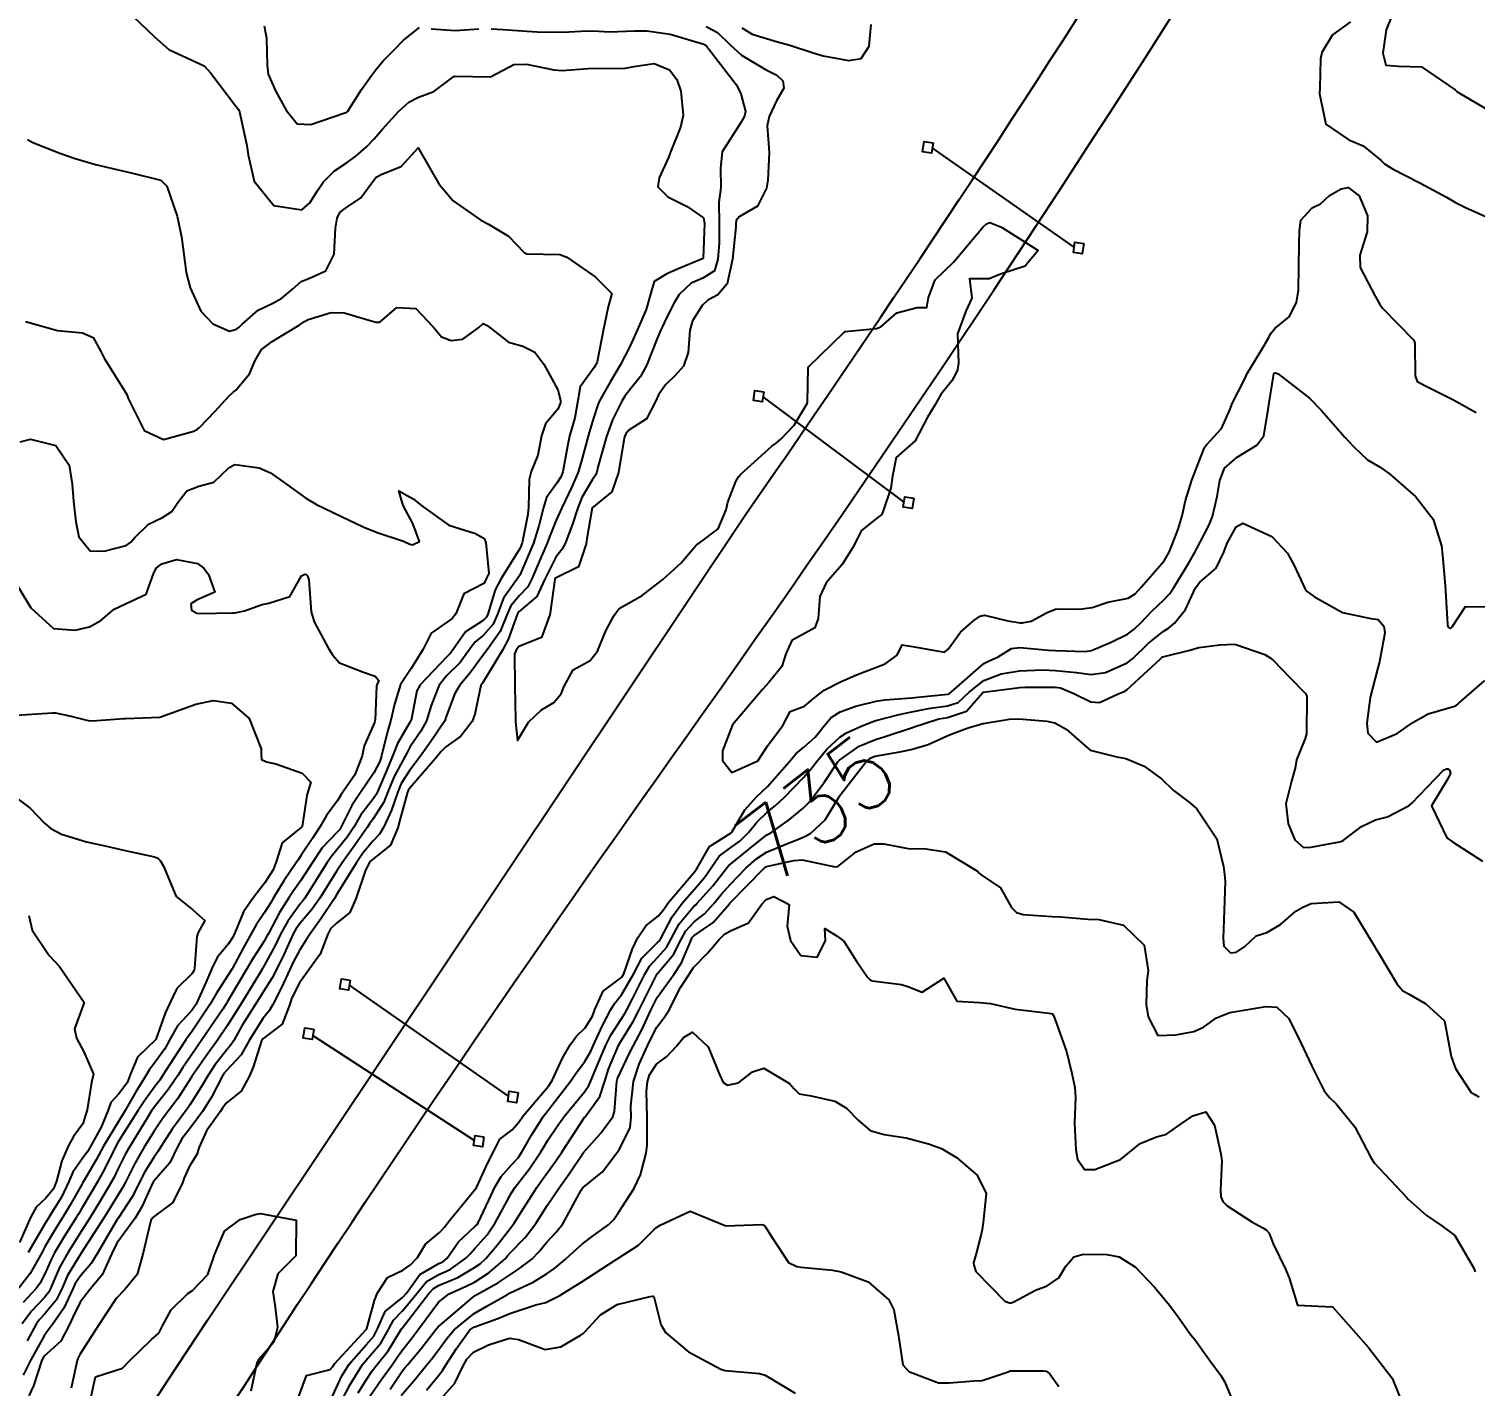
# Model space of a CAD drawing. Header units: metres. Extents: x 318500 to 325275, y 7408834 to 7428799.
# Drawn here: x 320148.2 to 320229, y 7412095.6 to 7412171.5 of the extents above; entities that cross this region are included whole.
import ezdxf
from ezdxf.enums import TextEntityAlignment as Align

# ---------------------------------------------------------------- set-up
doc = ezdxf.new("R2010")
doc.units = ezdxf.units.M
doc.header["$MEASUREMENT"] = 0
for name, color, linetype in [('Cotas', 45, 'Continuous'), ('Curvas de Nivel 1m', 11, 'Continuous'), ('Curvas de Nivel 5m', 15, 'Continuous'), ('Linha Férrea', 20, 'Continuous'), ('Pórticos', 45, 'Continuous')]:
    doc.layers.add(name, color=color, linetype=linetype)
doc.styles.add('Style-STANDARD', font='STANDARD.shx')

msp = doc.modelspace()

# ---------------------------------------------------------------- linework, layer by layer
at = {"layer": 'Curvas de Nivel 1m', "flags": 128}
for points, elevation in [([(320154.031, 7412172.157), (320155.221, 7412171.018), (320156.01, 7412170.311), (320157.262, 7412169.73), (320157.996, 7412169.385), (320158.356, 7412168.975), (320159.697, 7412167.221), (320159.909, 7412166.951), (320159.927, 7412166.917), (320159.959, 7412166.82), (320160.375, 7412164.946), (320160.45, 7412164.427), (320160.785, 7412162.941), (320161.89, 7412161.591), (320163.442, 7412161.352), (320163.893, 7412161.739), (320164.345, 7412162.452), (320164.643, 7412162.889), (320165.27, 7412163.529), (320165.926, 7412163.96), (320166.455, 7412164.342), (320167.058, 7412164.859), (320167.493, 7412165.306), (320167.95, 7412165.857), (320168.856, 7412166.837), (320169.429, 7412167.367), (320169.972, 7412167.644), (320170.829, 7412167.955), (320171.944, 7412168.791), (320171.969, 7412168.812), (320171.99, 7412168.815), (320173.99, 7412168.77), (320175.292, 7412169.459), (320176.001, 7412169.484), (320177.536, 7412169.178), (320177.996, 7412169.136), (320179.442, 7412169.252), (320179.999, 7412169.264), (320181.414, 7412169.253), (320182, 7412169.356), (320183.125, 7412169.521), (320183.998, 7412169.175), (320184.402, 7412168.626), (320184.623, 7412167.981), (320184.756, 7412166.622), (320184.605, 7412165.972), (320184.057, 7412164.629), (320184.029, 7412164.539), (320183.935, 7412164.269), (320183.412, 7412163.143), (320183.346, 7412162.638), (320183.902, 7412162.083), (320184.982, 7412161.531), (320185.884, 7412160.903), (320185.947, 7412160.609), (320185.87, 7412158.62), (320184.441, 7412158.034), (320183.847, 7412157.775), (320183.138, 7412157.343), (320182.93, 7412156.643), (320182.693, 7412155.771), (320182.194, 7412154.654), (320181.791, 7412153.745), (320181.243, 7412152.668), (320180.692, 7412151.751), (320180.081, 7412150.685), (320179.982, 7412150.451), (320179.735, 7412149.699), (320179.504, 7412148.911), (320179.439, 7412148.693), (320179.079, 7412147.324), (320178.891, 7412146.698), (320178.526, 7412145.864), (320177.972, 7412144.707), (320177.881, 7412144.494), (320177.66, 7412144.011), (320177.278, 7412143.083), (320177.148, 7412142.717), (320176.777, 7412141.868), (320176.297, 7412140.73), (320176.072, 7412140.275), (320175.606, 7412139.803), (320175.118, 7412139.227), (320174.926, 7412138.75), (320174.534, 7412137.798), (320173.796, 7412136.766), (320173.557, 7412136.449), (320172.851, 7412135.473), (320172.269, 7412134.783), (320171.999, 7412134.317), (320171.514, 7412133.036), (320171.455, 7412132.847), (320171.428, 7412132.791), (320170.653, 7412131.642), (320170.053, 7412130.811), (320169.472, 7412130.042), (320168.999, 7412129.29), (320168.817, 7412128.826), (320168.46, 7412127.814), (320168.005, 7412126.834), (320167.787, 7412126.474), (320167.418, 7412126.067), (320166.852, 7412125.405), (320166.474, 7412124.854), (320165.382, 7412123.068), (320165.266, 7412122.872), (320164.508, 7412121.737), (320163.906, 7412120.892), (320163.685, 7412120.555), (320163.337, 7412120.002), (320162.95, 7412119.279), (320162.783, 7412118.905), (320162.315, 7412117.905), (320161.806, 7412116.915), (320161.613, 7412116.599), (320161.289, 7412116.192), (320160.501, 7412114.932), (320160.059, 7412114.137), (320159.245, 7412113.263), (320159.095, 7412113.099), (320159.005, 7412112.954), (320158.407, 7412111.778), (320157.892, 7412110.97), (320157.201, 7412110.047), (320156.744, 7412109.435), (320156.505, 7412108.987), (320156.069, 7412108.099), (320155.161, 7412107.064), (320155.135, 7412107.026), (320155.12, 7412107.001), (320154.513, 7412105.636), (320154.137, 7412105.015), (320153.116, 7412103.609), (320152.821, 7412103.034), (320152.283, 7412101.852), (320151.618, 7412101.052), (320151.069, 7412100.326), (320150.642, 7412099.478), (320150.46, 7412099.066), (320149.975, 7412098.137), (320149.032, 7412097.274), (320148.918, 7412097.082), (320148.453, 7412095.644), (320148.199, 7412095.092)], 734), ([(320174.027, 7412171.465), (320174.689, 7412171.423), (320176.026, 7412171.33), (320176.594, 7412171.3), (320178.026, 7412171.283), (320179.38, 7412171.343), (320180.026, 7412171.33), (320180.644, 7412171.299), (320182.027, 7412171.349), (320182.728, 7412171.35), (320184.025, 7412171.162), (320185.905, 7412170.611), (320186.019, 7412170.554), (320187.533, 7412168.587), (320187.727, 7412168.325), (320187.979, 7412167.831), (320188.229, 7412166.841), (320188.174, 7412166.577), (320187.956, 7412166.182), (320186.942, 7412164.595), (320186.84, 7412163.682), (320186.866, 7412162.596), (320186.74, 7412161.755), (320186.763, 7412160.597), (320186.758, 7412159.486), (320186.691, 7412158.598), (320186.508, 7412157.942), (320185.844, 7412157.528), (320185.208, 7412157.248), (320184.538, 7412156.623), (320184.262, 7412156.187), (320183.81, 7412155.283), (320183.601, 7412154.835), (320183.512, 7412154.634), (320183.309, 7412154.151), (320182.702, 7412152.646), (320182.378, 7412152.044), (320181.759, 7412151.281), (320181.49, 7412150.928), (320181.331, 7412150.666), (320180.8, 7412149.608), (320180.465, 7412148.679), (320179.979, 7412146.962), (320179.922, 7412146.687), (320179.864, 7412146.521), (320179.694, 7412146.279), (320179.099, 7412145.275), (320178.868, 7412144.698), (320178.576, 7412143.781), (320178.17, 7412142.705), (320177.977, 7412142.366), (320177.632, 7412141.941), (320177.033, 7412140.719), (320176.586, 7412139.745), (320175.592, 7412138.901), (320175.515, 7412138.817), (320175.481, 7412138.742), (320174.977, 7412137.341), (320174.659, 7412136.754), (320173.541, 7412134.909), (320173.482, 7412134.829), (320173.451, 7412134.771), (320173.113, 7412133.169), (320172.972, 7412132.768), (320172.337, 7412131.938), (320171.488, 7412131.353), (320171.207, 7412131.071), (320171, 7412130.797), (320169.462, 7412129.015), (320169.384, 7412128.898), (320169.355, 7412128.821), (320168.949, 7412127.313), (320168.811, 7412126.826), (320168.396, 7412125.849), (320167.403, 7412125.058), (320167.291, 7412124.952), (320167.215, 7412124.843), (320167.008, 7412124.457), (320166.471, 7412122.854), (320166.136, 7412122.091), (320165.359, 7412121.478), (320165.054, 7412121.175), (320164.897, 7412120.877), (320164.462, 7412119.754), (320163.84, 7412118.892), (320163.313, 7412118.163), (320162.894, 7412117.315), (320162.762, 7412116.905), (320162.342, 7412115.852), (320161.272, 7412115.026), (320161.199, 7412114.921), (320160.723, 7412113.453), (320160.504, 7412112.931), (320160.051, 7412112.115), (320159.217, 7412111.435), (320159.005, 7412111.161), (320158.875, 7412110.955), (320158.123, 7412109.89), (320157.719, 7412108.972), (320157.588, 7412108.57), (320157.174, 7412107.918), (320156.878, 7412107.269), (320156.777, 7412106.984), (320156.24, 7412105.893), (320155.131, 7412105.072), (320155.1, 7412105.031), (320155.081, 7412105.001), (320155.007, 7412104.88), (320154.57, 7412103.008), (320154.24, 7412101.865), (320153.548, 7412101.023), (320153.072, 7412100.515), (320152.112, 7412099.044), (320151.033, 7412097.393), (320150.931, 7412097.161), (320150.9, 7412097.061), (320150.551, 7412095.521)], 733), ([(320161.337, 7412171.627), (320161.474, 7412170.935), (320161.502, 7412169.431), (320161.563, 7412168.934), (320161.976, 7412167.995), (320162.576, 7412166.921), (320163.195, 7412166.154), (320163.952, 7412166.124), (320165.85, 7412166.763), (320165.959, 7412166.813), (320165.99, 7412166.84), (320166.01, 7412166.869), (320166.777, 7412168.063), (320167.347, 7412168.856), (320167.618, 7412169.232), (320168.003, 7412169.688), (320168.59, 7412170.263), (320169.122, 7412170.833), (320170.027, 7412171.543)], 733), ([(320170.673, 7412171.456), (320172.026, 7412171.366), (320173.335, 7412171.469)], 733), ([(320186.03, 7412171.583), (320186.678, 7412171.252), (320187.359, 7412170.59), (320188.011, 7412169.981), (320189.363, 7412169.197), (320189.995, 7412168.87), (320190.318, 7412168.547), (320190.376, 7412168.154), (320189.973, 7412167.435), (320189.564, 7412166.556), (320189.446, 7412166.048), (320189.554, 7412164.556), (320189.476, 7412162.997), (320189.408, 7412162.558), (320188.908, 7412161.552), (320187.886, 7412160.955), (320187.713, 7412160.752), (320187.703, 7412160.583), (320187.697, 7412160.402), (320187.513, 7412158.585), (320187.214, 7412157.215), (320186.696, 7412156.597), (320186.133, 7412156.297), (320185.821, 7412156.005), (320185.271, 7412155.152), (320185.134, 7412154.617), (320185.036, 7412153.369), (320184.767, 7412152.62), (320184.31, 7412152.086), (320183.764, 7412151.573), (320183.377, 7412151.015), (320183.208, 7412150.638), (320182.709, 7412149.672), (320181.726, 7412149.046), (320181.552, 7412148.833), (320181.485, 7412148.664), (320181.415, 7412148.362), (320181.15, 7412146.668), (320180.765, 7412145.592), (320179.67, 7412144.69), (320179.377, 7412142.96), (320179.339, 7412142.693), (320178.915, 7412141.409), (320177.621, 7412140.777), (320177.585, 7412140.711), (320177.341, 7412138.966), (320177.301, 7412138.714), (320176.844, 7412137.448), (320175.563, 7412136.952), (320175.475, 7412136.827), (320175.431, 7412136.742), (320175.329, 7412136.515), (320175.34, 7412134.743), (320175.388, 7412132.865), (320175.392, 7412132.741), (320175.494, 7412131.698), (320175.893, 7412132.345), (320176.109, 7412132.731), (320176.831, 7412133.41), (320177.527, 7412133.828), (320177.938, 7412134.3), (320178.095, 7412134.704), (320178.607, 7412135.642), (320179.555, 7412136.163), (320179.973, 7412136.684), (320180.437, 7412137.817), (320180.872, 7412138.671), (320181.185, 7412139.077), (320181.6, 7412139.312), (320182.455, 7412139.8), (320183.538, 7412140.631), (320183.621, 7412140.7), (320184.634, 7412141.616), (320185.482, 7412142.612), (320185.564, 7412142.688), (320185.642, 7412142.728), (320186.719, 7412143.529), (320187.158, 7412144.588), (320187.241, 7412145.022), (320187.694, 7412146.169), (320187.852, 7412146.423), (320187.985, 7412146.576), (320189.716, 7412148.137), (320189.95, 7412148.316), (320190.223, 7412148.545), (320190.95, 7412149.32), (320191.683, 7412150.531), (320191.693, 7412150.588), (320191.737, 7412152.53), (320191.749, 7412152.561), (320191.781, 7412152.592), (320193.738, 7412154.501), (320193.77, 7412154.531), (320193.801, 7412154.552), (320195.558, 7412154.719), (320195.805, 7412154.82), (320196.691, 7412155.587), (320197.822, 7412155.9), (320198.377, 7412155.886), (320198.454, 7412156.441), (320198.838, 7412157.442), (320199.86, 7412158.42), (320201.518, 7412160.395), (320201.703, 7412160.572), (320201.884, 7412160.644), (320202.534, 7412160.383), (320203.872, 7412159.547), (320204.585, 7412159.077), (320204.003, 7412158.368), (320203.942, 7412158.285), (320203.857, 7412158.201), (320202.478, 7412157.756), (320201.847, 7412157.497), (320200.755, 7412157.497), (320200.886, 7412156.404), (320200.544, 7412155.684), (320200.088, 7412154.416), (320200.142, 7412152.773), (320200.078, 7412152.416), (320199.994, 7412152.2), (320199.771, 7412151.791), (320199.157, 7412151.031), (320198.825, 7412150.434), (320198.409, 7412149.771), (320197.72, 7412148.45), (320196.656, 7412147.515), (320196.458, 7412146.462), (320196.354, 7412145.8), (320195.918, 7412144.468), (320195.838, 7412144.298), (320195.666, 7412144.187), (320194.711, 7412143.428), (320194.243, 7412142.491), (320193.63, 7412141.535), (320192.742, 7412140.513), (320192.392, 7412139.735), (320192.289, 7412138.52), (320192.117, 7412137.987), (320191.578, 7412137.703), (320190.823, 7412137.285), (320190.498, 7412136.541), (320190.267, 7412135.829), (320189.544, 7412134.942), (320189.186, 7412134.555), (320187.51, 7412132.58), (320186.947, 7412131.126), (320186.956, 7412130.585), (320187.473, 7412129.913), (320188.917, 7412130.558), (320189.493, 7412131.425), (320189.972, 7412132.074), (320190.323, 7412132.538), (320190.741, 7412133.313), (320191.526, 7412133.625), (320192.022, 7412134.034), (320192.635, 7412134.514), (320193.545, 7412134.976), (320194.436, 7412135.374), (320195.553, 7412135.792), (320196.044, 7412135.976), (320196.706, 7412136.459), (320196.985, 7412137.04), (320197.567, 7412136.942), (320199.353, 7412136.634), (320199.566, 7412136.795), (320200.243, 7412137.747), (320200.995, 7412138.399), (320201.345, 7412138.643), (320201.595, 7412138.698), (320202.891, 7412138.377), (320203.589, 7412138.273), (320203.687, 7412138.27), (320204.195, 7412138.361), (320205.088, 7412138.858), (320205.601, 7412139.064), (320206.882, 7412139.04), (320207.602, 7412139.136), (320208.489, 7412139.419), (320209.61, 7412139.654), (320210.002, 7412139.896), (320210.363, 7412140.279), (320211.635, 7412141.74), (320211.922, 7412142.256), (320212.404, 7412143.504), (320212.638, 7412144.245), (320212.827, 7412145.099), (320213.171, 7412146.238), (320213.714, 7412147.641), (320213.879, 7412148.068), (320214, 7412148.227), (320214.825, 7412149.128), (320215.327, 7412150.214), (320215.439, 7412150.529), (320215.764, 7412151.17), (320216.112, 7412151.868), (320216.277, 7412152.203), (320216.987, 7412153.387), (320217.457, 7412154.185), (320217.574, 7412154.413), (320217.808, 7412154.71), (320218.616, 7412155.37), (320219.02, 7412156.162), (320219.139, 7412156.862), (320219.164, 7412158.16), (320219.174, 7412159.461), (320219.188, 7412160.16), (320219.274, 7412160.774), (320219.9, 7412161.459), (320220.36, 7412161.689), (320220.876, 7412162.14), (320221.523, 7412162.526), (320221.917, 7412162.59), (320222.52, 7412162.121), (320222.99, 7412161.017), (320222.965, 7412160.114), (320222.56, 7412158.813), (320222.574, 7412158.119), (320223.413, 7412156.53), (320223.654, 7412156.103), (320223.826, 7412155.862), (320225.583, 7412154.073), (320225.63, 7412153.905), (320225.649, 7412152.072), (320225.775, 7412151.762), (320226.386, 7412151.449), (320227.76, 7412150.746), (320229.065, 7412150.03)], 732), ([(320188.029, 7412171.525), (320188.617, 7412171.162), (320190.022, 7412170.728), (320190.705, 7412170.543), (320192.014, 7412170.112), (320192.581, 7412169.952), (320194.008, 7412169.688), (320194.706, 7412169.794), (320195.148, 7412170.483), (320195.252, 7412171.702)], 731), ([(320222.037, 7412171.857), (320221.037, 7412171.133), (320220.435, 7412170.146), (320220.371, 7412169.79), (320220.325, 7412168.147), (320220.302, 7412167.83), (320220.668, 7412166.143), (320221.951, 7412165.251), (320222.756, 7412164.926), (320223.749, 7412164.103), (320223.937, 7412163.918), (320224.38, 7412163.646), (320225.922, 7412162.851), (320227.398, 7412162.055), (320227.906, 7412161.765), (320228.472, 7412161.471), (320229.892, 7412160.836)], 731), ([(320148.004, 7412155.108), (320149.793, 7412154.614), (320151.196, 7412154.474), (320151.792, 7412154.212), (320152.205, 7412153.475), (320152.402, 7412153.051), (320153.514, 7412151.273), (320153.659, 7412151.031), (320153.747, 7412150.808), (320154.646, 7412149.021), (320155.715, 7412148.519), (320157.407, 7412148.985), (320157.61, 7412149.093), (320157.723, 7412149.179), (320158.611, 7412150.093), (320159.383, 7412150.955), (320159.575, 7412151.13), (320159.755, 7412151.264), (320160.529, 7412152.182), (320160.836, 7412152.939), (320161.186, 7412153.536), (320161.791, 7412153.998), (320163.303, 7412154.907), (320163.598, 7412155.108), (320163.805, 7412155.222), (320165.08, 7412155.612), (320165.811, 7412155.594), (320167.576, 7412155.08), (320167.803, 7412155.063), (320168.764, 7412155.888), (320169.815, 7412155.826), (320170.78, 7412154.805), (320171.252, 7412154.255), (320171.793, 7412154.053), (320172.45, 7412154.127), (320173.332, 7412154.775), (320173.576, 7412155), (320173.802, 7412154.892), (320173.951, 7412154.768), (320174.995, 7412153.955), (320175.79, 7412153.723), (320176.459, 7412153.402), (320176.966, 7412152.722), (320177.759, 7412151.293), (320177.904, 7412150.708), (320177.896, 7412150.56), (320177.742, 7412150.209), (320177.064, 7412149.386), (320176.845, 7412148.723), (320176.63, 7412147.647), (320176.256, 7412146.732), (320176.151, 7412146.275), (320176.105, 7412144.733), (320176.066, 7412144.332), (320175.75, 7412142.738), (320175.637, 7412142.443), (320174.581, 7412140.756), (320174.252, 7412140.118), (320173.841, 7412138.766), (320173.768, 7412138.587), (320173.585, 7412138.41), (320172.59, 7412137.764), (320171.897, 7412136.787), (320171.76, 7412136.586), (320171.556, 7412136.376), (320170.063, 7412134.812), (320169.881, 7412134.469), (320169.551, 7412132.819), (320169.538, 7412132.791), (320169.509, 7412132.747), (320168.793, 7412131.524), (320168.519, 7412130.83), (320168.212, 7412130.094), (320167.671, 7412128.838), (320167.606, 7412128.69), (320167.454, 7412128.462), (320166.746, 7412127.545), (320166.345, 7412126.856), (320165.987, 7412126.296), (320165.411, 7412125.587), (320165.078, 7412125.201), (320164.853, 7412124.878), (320163.984, 7412123.489), (320163.611, 7412122.897), (320163.517, 7412122.758), (320163.375, 7412122.583), (320162.659, 7412121.608), (320162.277, 7412120.911), (320161.973, 7412120.281), (320161.322, 7412119.082), (320161.261, 7412118.98), (320161.228, 7412118.921), (320161.098, 7412118.704), (320160.015, 7412116.939), (320159.278, 7412115.766), (320158.733, 7412114.958), (320158.117, 7412114.107), (320157.331, 7412112.979), (320157.294, 7412112.925), (320157.238, 7412112.825), (320156.514, 7412111.694), (320155.985, 7412110.992), (320155.65, 7412110.551), (320155.199, 7412109.871), (320154.663, 7412109.008), (320154.123, 7412108.069), (320153.592, 7412107.024), (320153.443, 7412106.738), (320153.148, 7412106.259), (320152.678, 7412105.495), (320152.396, 7412105.041), (320151.11, 7412103.06), (320150.357, 7412101.801), (320150.03, 7412101.07), (320149.712, 7412100.432), (320149.059, 7412099.648), (320148.782, 7412099.356), (320148.594, 7412099.087), (320148.095, 7412098.148)], 736), ([(320163.229, 7412094.897), (320163.699, 7412096.211), (320165.025, 7412096.553), (320165.177, 7412096.718), (320165.278, 7412096.866), (320167.059, 7412098.802), (320167.076, 7412098.824), (320167.084, 7412098.84), (320167.498, 7412100.413), (320167.672, 7412100.834), (320168.234, 7412101.688), (320169.099, 7412102.1), (320169.521, 7412102.396), (320169.905, 7412102.808), (320170.359, 7412103.564), (320171.131, 7412104.215), (320171.41, 7412104.512), (320171.624, 7412104.783), (320173.159, 7412106.646), (320173.201, 7412106.718), (320173.218, 7412106.759), (320173.836, 7412108.098), (320174.167, 7412108.75), (320174.519, 7412109.428), (320175.208, 7412109.947), (320175.568, 7412110.381), (320175.813, 7412110.731), (320177.237, 7412112.379), (320177.44, 7412112.707), (320178.003, 7412113.955), (320178.433, 7412114.693), (320178.792, 7412115.173), (320179.285, 7412115.647), (320179.682, 7412116.288), (320179.82, 7412116.675), (320180.279, 7412117.701), (320181.318, 7412118.478), (320181.434, 7412118.658), (320181.924, 7412120.068), (320182.204, 7412120.647), (320182.66, 7412121.341), (320183.369, 7412121.9), (320183.699, 7412122.301), (320183.924, 7412122.622), (320185.398, 7412124.386), (320185.494, 7412124.504), (320185.553, 7412124.598), (320186.227, 7412125.783), (320187.43, 7412126.549), (320187.449, 7412126.56), (320187.466, 7412126.579), (320188.198, 7412127.819), (320188.857, 7412128.559), (320189.466, 7412129.137), (320190.692, 7412130.532), (320191.054, 7412130.959), (320191.492, 7412131.322), (320192.127, 7412131.887), (320192.641, 7412132.509), (320193.033, 7412132.991), (320193.522, 7412133.299), (320194.402, 7412133.612), (320195.531, 7412133.897), (320196.025, 7412133.97), (320197.535, 7412134.089), (320197.858, 7412134.122), (320199.538, 7412134.287), (320199.64, 7412134.317), (320199.756, 7412134.417), (320201.556, 7412135.992), (320201.807, 7412136.138), (320202.364, 7412136.382), (320203.104, 7412136.837), (320203.568, 7412136.894), (320205.162, 7412136.75), (320205.566, 7412136.729), (320207.211, 7412136.67), (320207.566, 7412136.727), (320208.678, 7412137.194), (320209.58, 7412137.635), (320209.959, 7412137.91), (320210.323, 7412138.279), (320210.938, 7412138.932), (320211.609, 7412139.553), (320211.953, 7412139.917), (320212.164, 7412140.252), (320212.988, 7412141.594), (320213.362, 7412142.234), (320213.458, 7412142.418), (320213.648, 7412142.787), (320214.146, 7412143.742), (320214.331, 7412144.223), (320214.584, 7412145.323), (320214.733, 7412146.22), (320215.006, 7412146.918), (320215.713, 7412147.537), (320216.815, 7412148.194), (320217.197, 7412148.719), (320217.435, 7412150.185), (320217.476, 7412150.462), (320217.752, 7412152.18), (320217.78, 7412152.23), (320217.849, 7412152.247), (320218.001, 7412152.177), (320219.76, 7412150.832), (320220.417, 7412150.143), (320221.728, 7412148.653), (320222.218, 7412148.123), (320222.987, 7412147.386), (320223.709, 7412146.974), (320224.218, 7412146.606), (320224.817, 7412146.083), (320225.689, 7412145.313), (320226.663, 7412144.06), (320227.127, 7412142.576), (320227.189, 7412142.055), (320227.332, 7412140.343), (320227.353, 7412140.053), (320227.458, 7412138.185), (320227.484, 7412138.051), (320227.589, 7412137.969), (320227.657, 7412137.981), (320227.714, 7412138.048), (320228.464, 7412139.18), (320229.607, 7412139.165)], 733), ([(320147.709, 7412148.392), (320148.285, 7412148.53), (320149.706, 7412148.184), (320150.438, 7412147.079), (320150.623, 7412146.02), (320150.694, 7412145.075), (320150.817, 7412143.909), (320150.993, 7412143.07), (320151.628, 7412142.293), (320152.394, 7412142.283), (320153.634, 7412142.601), (320153.884, 7412142.781), (320154.091, 7412143.025), (320154.881, 7412143.788), (320155.657, 7412144.164), (320156.177, 7412144.488), (320156.52, 7412144.997), (320157.02, 7412145.65), (320157.684, 7412145.918), (320158.528, 7412146.126), (320159.393, 7412146.955), (320159.702, 7412147.124), (320161.062, 7412146.936), (320161.696, 7412146.659), (320162.541, 7412146.063), (320163.675, 7412145.232), (320164.262, 7412144.891), (320165.66, 7412144.208), (320166.881, 7412143.628), (320167.647, 7412143.314), (320169.129, 7412142.828), (320169.488, 7412142.672), (320169.638, 7412142.626), (320170.016, 7412142.814), (320169.655, 7412143.832), (320169.118, 7412144.828), (320168.875, 7412145.64), (320169.676, 7412145.195), (320170.156, 7412144.813), (320171.654, 7412143.732), (320173.159, 7412143.264), (320173.643, 7412142.992), (320173.736, 7412142.769), (320173.889, 7412141.032), (320173.764, 7412140.768), (320173.72, 7412140.667), (320173.615, 7412140.467), (320172.504, 7412139.884), (320172.056, 7412138.785), (320171.849, 7412138.524), (320171.583, 7412138.336), (320170.679, 7412137.697), (320170.235, 7412136.81), (320169.549, 7412135.729), (320168.965, 7412134.829), (320168.631, 7412133.726), (320168.425, 7412132.831), (320168.213, 7412132.12), (320167.903, 7412130.836), (320167.796, 7412130.518), (320167.47, 7412129.885), (320166.763, 7412128.85), (320166.233, 7412128.074), (320165.638, 7412126.867), (320165.562, 7412126.734), (320165.426, 7412126.581), (320164.592, 7412125.703), (320164.04, 7412124.89), (320163.39, 7412123.879), (320162.988, 7412123.3), (320162.715, 7412122.907), (320162.191, 7412122.089), (320161.577, 7412120.918), (320161.5, 7412120.766), (320161.344, 7412120.493), (320160.725, 7412119.533), (320160.369, 7412118.934), (320159.293, 7412117.122), (320159.228, 7412117.013), (320159.191, 7412116.951), (320159.024, 7412116.691), (320157.866, 7412114.971), (320157.619, 7412114.62), (320157.257, 7412114.108), (320156.794, 7412113.438), (320156.509, 7412112.987), (320155.998, 7412112.223), (320155.214, 7412111.236), (320155.113, 7412111.1), (320155.05, 7412111.002), (320154.803, 7412110.603), (320153.832, 7412109.02), (320153.597, 7412108.61), (320153.171, 7412107.752), (320152.933, 7412107.263), (320152.81, 7412107.035), (320152.191, 7412105.997), (320151.614, 7412105.053), (320151.122, 7412104.271), (320150.649, 7412103.53), (320150.366, 7412103.067), (320149.915, 7412102.255), (320149.409, 7412101.077), (320149.299, 7412100.856), (320149.073, 7412100.587), (320148.334, 7412099.818), (320147.825, 7412099.098)], 737), ([(320165.058, 7412094.869), (320165.673, 7412096.208), (320166.093, 7412096.854), (320167.046, 7412097.935), (320167.466, 7412098.424), (320167.666, 7412098.834), (320168.111, 7412099.788), (320169.078, 7412100.58), (320169.29, 7412100.817), (320170.042, 7412101.86), (320171.105, 7412102.472), (320171.326, 7412102.568), (320171.566, 7412102.783), (320172.207, 7412103.691), (320173.137, 7412104.564), (320173.236, 7412104.662), (320173.297, 7412104.758), (320173.894, 7412106.011), (320174.237, 7412106.749), (320174.578, 7412107.337), (320175.179, 7412108.001), (320175.532, 7412108.388), (320175.749, 7412108.732), (320176.271, 7412109.657), (320176.945, 7412110.714), (320177.224, 7412111.071), (320178.477, 7412112.691), (320178.792, 7412113.141), (320179.256, 7412113.755), (320179.6, 7412114.342), (320179.742, 7412114.675), (320180.221, 7412115.736), (320180.707, 7412116.666), (320180.939, 7412117.029), (320181.308, 7412117.484), (320181.97, 7412118.65), (320182.441, 7412119.535), (320183.347, 7412120.428), (320183.446, 7412120.531), (320183.499, 7412120.628), (320184.133, 7412121.854), (320184.691, 7412122.61), (320185.388, 7412123.397), (320185.949, 7412124.04), (320186.322, 7412124.591), (320186.758, 7412125.239), (320187.417, 7412125.727), (320187.921, 7412126.074), (320188.411, 7412126.565), (320188.865, 7412127.132), (320189.447, 7412127.697), (320189.922, 7412128.074), (320190.42, 7412128.536), (320191.471, 7412129.623), (320191.887, 7412130.105), (320192.198, 7412130.513), (320192.79, 7412131.208), (320193.501, 7412131.886), (320193.872, 7412132.127), (320194.662, 7412132.483), (320195.262, 7412132.725), (320195.515, 7412132.814), (320196.817, 7412133.154), (320197.523, 7412133.303), (320198.471, 7412133.49), (320199.528, 7412133.638), (320200.115, 7412133.828), (320200.729, 7412134.402), (320201.547, 7412135.05), (320202.516, 7412135.415), (320203.552, 7412135.6), (320204.843, 7412135.64), (320205.553, 7412135.616), (320206.727, 7412135.497), (320207.551, 7412135.386), (320208.355, 7412135.499), (320209.558, 7412136.046), (320209.877, 7412136.285), (320210.735, 7412137.111), (320211.583, 7412137.785), (320211.87, 7412137.971), (320212.21, 7412138.251), (320212.821, 7412139.022), (320213.39, 7412140.233), (320213.623, 7412140.549), (320214.528, 7412141.324), (320214.965, 7412142.217), (320215.144, 7412142.719), (320215.661, 7412143.631), (320216.034, 7412143.835), (320217.654, 7412143.091), (320218.52, 7412142.167), (320218.911, 7412141.439), (320219.506, 7412140.152), (320219.618, 7412140.019), (320220.027, 7412139.732), (320221.601, 7412138.856), (320223.184, 7412138.518), (320223.595, 7412138.452), (320223.913, 7412138.095), (320223.966, 7412137.712), (320223.671, 7412136.098), (320223.556, 7412135.69), (320223.139, 7412134.106), (320222.96, 7412132.667), (320223.013, 7412132.105), (320223.502, 7412131.599), (320224.648, 7412132.083), (320225.52, 7412132.713), (320226.387, 7412133.197), (320227.532, 7412133.527), (320227.935, 7412133.643), (320228.386, 7412134.037), (320229.55, 7412135.047)], 734), ([(320147.602, 7412140.281), (320148.307, 7412139.103), (320149.573, 7412137.95), (320150.777, 7412137.867), (320151.575, 7412138.05), (320152.219, 7412138.412), (320152.954, 7412139.04), (320153.593, 7412139.332), (320154.743, 7412139.874), (320155.163, 7412141.015), (320155.308, 7412141.328), (320155.626, 7412141.566), (320156.451, 7412141.82), (320157.626, 7412141.585), (320157.979, 7412141.33), (320158.238, 7412140.971), (320158.58, 7412139.991), (320157.599, 7412139.563), (320157.248, 7412139.332), (320157.288, 7412138.985), (320157.587, 7412138.813), (320157.775, 7412138.789), (320159.588, 7412138.828), (320159.701, 7412138.836), (320160.243, 7412138.943), (320161.231, 7412139.298), (320161.597, 7412139.379), (320162.769, 7412139.746), (320163.427, 7412140.903), (320163.621, 7412140.995), (320163.697, 7412140.975), (320163.767, 7412140.898), (320163.84, 7412140.674), (320163.969, 7412138.894), (320164.139, 7412138.335), (320164.927, 7412136.879), (320165.167, 7412136.486), (320165.552, 7412136.036), (320166.89, 7412135.513), (320167.544, 7412135.299), (320167.749, 7412135.054), (320167.653, 7412134.848), (320167.626, 7412134.761), (320167.536, 7412132.84), (320167.532, 7412132.818), (320167.508, 7412132.704), (320166.938, 7412131.398), (320166.825, 7412130.85), (320166.4, 7412129.787), (320165.77, 7412128.865), (320165.648, 7412128.676), (320165.452, 7412128.366), (320164.816, 7412127.503), (320164.462, 7412126.885), (320164.056, 7412126.255), (320163.406, 7412125.287), (320163.255, 7412125.049), (320163.153, 7412124.902), (320162.44, 7412123.859), (320161.867, 7412122.915), (320161.691, 7412122.601), (320161.368, 7412122.089), (320160.892, 7412121.392), (320160.627, 7412120.931), (320160.173, 7412120.102), (320159.549, 7412118.947), (320159.314, 7412118.561), (320158.678, 7412117.581), (320158.316, 7412116.965), (320157.274, 7412115.402), (320157.093, 7412115.161), (320156.971, 7412114.983), (320156.297, 7412113.947), (320155.689, 7412112.996), (320155.505, 7412112.728), (320155.231, 7412112.369), (320154.652, 7412111.575), (320154.291, 7412111.014), (320153.193, 7412109.284), (320153.048, 7412109.032), (320152.434, 7412107.778), (320152.032, 7412107.047), (320151.704, 7412106.499), (320151.137, 7412105.54), (320150.962, 7412105.232), (320150.854, 7412105.063), (320150.191, 7412103.997), (320149.631, 7412103.075), (320149.452, 7412102.73), (320149.092, 7412101.904), (320148.816, 7412101.352), (320148.609, 7412101.087), (320147.873, 7412100.293)], 738), ([(320147.51, 7412133.11), (320149.512, 7412133.252), (320149.682, 7412133.248), (320150.46, 7412133.071), (320151.506, 7412132.824), (320151.759, 7412132.803), (320153.508, 7412132.925), (320153.609, 7412132.928), (320155.51, 7412133), (320157.518, 7412133.733), (320158.498, 7412133.939), (320159.523, 7412133.785), (320160.511, 7412132.935), (320161.17, 7412131.239), (320161.175, 7412130.925), (320161.187, 7412130.635), (320161.476, 7412130.503), (320161.989, 7412130.401), (320163.47, 7412129.88), (320163.948, 7412129.376), (320163.805, 7412128.895), (320163.718, 7412128.634), (320163.464, 7412126.899), (320163.455, 7412126.874), (320163.429, 7412126.852), (320162.347, 7412125.98), (320162.008, 7412124.914), (320161.837, 7412124.474), (320161.388, 7412123.753), (320160.741, 7412122.93), (320160.178, 7412122.128), (320159.698, 7412120.945), (320159.591, 7412120.702), (320159.341, 7412120.346), (320158.712, 7412119.577), (320158.426, 7412118.963), (320158.089, 7412118.187), (320157.547, 7412116.976), (320157.286, 7412116.603), (320156.502, 7412115.763), (320156.073, 7412114.992), (320155.791, 7412114.466), (320155.251, 7412113.736), (320154.929, 7412113.321), (320154.744, 7412113.007), (320154.18, 7412112.062), (320153.57, 7412111.025), (320153.204, 7412110.411), (320152.373, 7412109.042), (320151.95, 7412108.276), (320151.254, 7412107.059), (320151.218, 7412107.001), (320151.157, 7412106.892), (320150.489, 7412105.717), (320150.095, 7412105.07), (320149.722, 7412104.476), (320149.114, 7412103.444), (320148.913, 7412103.083), (320148.264, 7412101.921), (320147.639, 7412101.102)], 739), ([(320166.597, 7412095.255), (320167.016, 7412095.936), (320167.385, 7412096.476), (320167.663, 7412096.834), (320168.265, 7412097.604), (320169.021, 7412098.82), (320169.037, 7412098.843), (320169.061, 7412098.874), (320170.547, 7412100.798), (320170.797, 7412101.081), (320171.087, 7412101.251), (320172.167, 7412101.7), (320173.102, 7412102.246), (320173.405, 7412102.458), (320173.734, 7412102.754), (320174.365, 7412103.504), (320175.136, 7412104.505), (320175.243, 7412104.634), (320175.319, 7412104.737), (320175.592, 7412105.18), (320176.574, 7412106.719), (320176.812, 7412107.069), (320177.173, 7412107.57), (320177.65, 7412108.236), (320177.971, 7412108.698), (320178.458, 7412109.434), (320179.219, 7412110.612), (320179.247, 7412110.652), (320179.273, 7412110.679), (320180.099, 7412111.803), (320180.37, 7412112.669), (320180.581, 7412113.335), (320181.147, 7412114.661), (320181.189, 7412114.743), (320181.273, 7412114.879), (320181.951, 7412115.99), (320182.287, 7412116.645), (320183.239, 7412118.551), (320183.28, 7412118.631), (320183.294, 7412118.657), (320183.321, 7412118.686), (320184.219, 7412119.734), (320184.653, 7412120.61), (320184.895, 7412121.069), (320185.364, 7412121.562), (320185.943, 7412122.023), (320186.474, 7412122.589), (320186.881, 7412123.089), (320187.391, 7412123.672), (320188.255, 7412124.567), (320188.864, 7412125.103), (320189.414, 7412125.453), (320190.183, 7412125.774), (320191.426, 7412126.286), (320191.592, 7412126.354), (320191.883, 7412126.515), (320192.687, 7412127.262), (320193.431, 7412128.5), (320193.444, 7412128.516), (320193.46, 7412128.545), (320194.939, 7412130.478), (320195.233, 7412130.724), (320195.485, 7412130.819), (320196.866, 7412131.073), (320197.491, 7412131.191), (320198.451, 7412131.475), (320199.503, 7412131.956), (320199.829, 7412132.091), (320200.681, 7412132.402), (320201.315, 7412132.591), (320201.514, 7412132.64), (320202.992, 7412132.893), (320203.518, 7412132.914), (320205.08, 7412132.783), (320205.515, 7412132.688), (320206.15, 7412132.33), (320207.493, 7412131.151), (320208.987, 7412130.788), (320209.486, 7412130.702), (320210.509, 7412130.27), (320211.473, 7412129.558), (320212.133, 7412128.917), (320213.044, 7412128.236), (320213.455, 7412127.888), (320214.577, 7412126.213), (320214.95, 7412124.663), (320215.009, 7412124.206), (320215.034, 7412123.843), (320214.986, 7412122.206), (320214.924, 7412120.639), (320214.973, 7412120.206), (320215.345, 7412119.842), (320215.675, 7412119.866), (320216.136, 7412120.192), (320216.768, 7412120.777), (320217.362, 7412120.979), (320218.125, 7412121.413), (320218.99, 7412122.156), (320219.382, 7412122.394), (320219.837, 7412122.595), (320221.386, 7412122.679), (320222.227, 7412122.112), (320223.352, 7412120.255), (320223.439, 7412120.099), (320223.613, 7412119.829), (320224.646, 7412118.08), (320224.961, 7412117.72), (320225.315, 7412117.52), (320226.245, 7412116.992), (320227.3, 7412116.04), (320227.662, 7412114.036), (320227.916, 7412113.378), (320228.78, 7412112.025), (320229.238, 7412111.785)], 736), ([(320167.089, 7412094.839), (320167.877, 7412095.971), (320168.485, 7412096.825), (320168.711, 7412097.147), (320169.042, 7412097.603), (320169.574, 7412098.291), (320169.966, 7412098.806), (320171.075, 7412100.322), (320171.674, 7412100.781), (320172.637, 7412101.217), (320173.09, 7412101.44), (320173.896, 7412101.954), (320174.804, 7412102.743), (320174.947, 7412102.907), (320175.115, 7412103.092), (320175.934, 7412103.922), (320176.523, 7412104.719), (320177.15, 7412105.713), (320177.822, 7412106.7), (320178.38, 7412107.484), (320179.176, 7412108.68), (320180.133, 7412109.744), (320180.829, 7412110.664), (320180.923, 7412110.963), (320181.047, 7412112.662), (320181.084, 7412112.819), (320181.248, 7412113.175), (320181.73, 7412114.186), (320181.971, 7412114.649), (320182.422, 7412115.504), (320182.941, 7412116.635), (320183.307, 7412117.339), (320184.228, 7412118.616), (320184.66, 7412119.28), (320185.213, 7412120.602), (320185.259, 7412120.694), (320185.353, 7412120.781), (320186.43, 7412121.523), (320187.345, 7412122.58), (320187.361, 7412122.6), (320187.38, 7412122.622), (320189.259, 7412124.552), (320189.334, 7412124.618), (320189.402, 7412124.654), (320190.937, 7412124.997), (320191.408, 7412125.033), (320193.256, 7412124.648), (320193.402, 7412124.653), (320194.422, 7412125.477), (320195.422, 7412125.923), (320195.963, 7412125.92), (320197.418, 7412125.654), (320198.185, 7412125.665), (320199.416, 7412125.481), (320201.194, 7412124.393), (320201.293, 7412124.285), (320201.398, 7412124.185), (320202.49, 7412123.472), (320203.092, 7412122.364), (320203.376, 7412122.09), (320203.759, 7412121.972), (320205.373, 7412121.87), (320205.86, 7412121.846), (320207.371, 7412121.712), (320207.981, 7412121.69), (320209.366, 7412121.38), (320210.508, 7412120.268), (320210.742, 7412118.853), (320210.668, 7412118.267), (320210.628, 7412116.945), (320210.733, 7412116.266), (320211.284, 7412115.219), (320212.276, 7412115.254), (320213.288, 7412115.447), (320213.823, 7412115.691), (320214.547, 7412116.211), (320215.303, 7412116.502), (320216.746, 7412116.745), (320217.307, 7412116.836), (320217.934, 7412116.798), (320218.593, 7412116.161), (320219.279, 7412114.773), (320219.584, 7412114.145), (320219.89, 7412113.511), (320220.577, 7412112.13), (320220.872, 7412111.761), (320221.233, 7412111.399), (320222.281, 7412110.109), (320223.194, 7412108.368), (320223.356, 7412108.098), (320225.162, 7412106.179), (320225.273, 7412106.068), (320226.279, 7412105.18), (320227.145, 7412104.584), (320227.863, 7412104.033), (320228.927, 7412102.208), (320229.004, 7412102.021)], 737), ([(320168.376, 7412095.46), (320169.024, 7412096.407), (320169.201, 7412096.643), (320169.35, 7412096.815), (320170.119, 7412097.728), (320170.938, 7412098.792), (320171.061, 7412098.931), (320172.31, 7412100.009), (320173.079, 7412100.653), (320173.14, 7412100.699), (320173.268, 7412100.758), (320174.428, 7412101.408), (320175.097, 7412101.855), (320175.623, 7412102.211), (320176.292, 7412102.722), (320176.697, 7412103.136), (320177.124, 7412103.65), (320177.63, 7412104.205), (320178.025, 7412104.697), (320179.062, 7412106.584), (320179.123, 7412106.681), (320179.137, 7412106.704), (320179.161, 7412106.726), (320180.244, 7412107.599), (320181.056, 7412108.661), (320181.11, 7412108.742), (320181.193, 7412108.857), (320181.785, 7412110.078), (320181.856, 7412110.65), (320181.838, 7412111.263), (320181.977, 7412112.649), (320182.292, 7412113.607), (320182.764, 7412114.638), (320182.922, 7412114.989), (320183.286, 7412115.676), (320183.696, 7412116.222), (320183.957, 7412116.62), (320184.599, 7412117.897), (320185.073, 7412118.604), (320185.165, 7412118.759), (320185.326, 7412119.014), (320186.114, 7412119.816), (320186.763, 7412120.586), (320187.061, 7412120.876), (320187.357, 7412121.05), (320188.409, 7412121.52), (320189.15, 7412122.553), (320189.383, 7412122.824), (320189.822, 7412122.981), (320190.681, 7412122.53), (320190.562, 7412121.332), (320190.743, 7412120.529), (320191.338, 7412119.695), (320192.246, 7412119.601), (320192.714, 7412120.506), (320192.664, 7412121.203), (320193.354, 7412120.765), (320193.723, 7412120.494), (320194.445, 7412119.372), (320195.059, 7412118.474), (320195.187, 7412118.34), (320195.318, 7412118.275), (320196.946, 7412118.075), (320197.315, 7412117.956), (320198.111, 7412117.633), (320199.32, 7412118.42), (320200.042, 7412117.143), (320201.307, 7412117.052), (320201.929, 7412117.004), (320203.303, 7412116.687), (320205.18, 7412116.463), (320205.301, 7412116.447), (320205.384, 7412116.422), (320205.45, 7412116.338), (320205.541, 7412116.092), (320206.18, 7412114.326), (320206.473, 7412113.101), (320206.641, 7412112.319), (320206.672, 7412111.756), (320206.617, 7412110.319), (320206.691, 7412108.824), (320206.786, 7412108.316), (320207.181, 7412107.728), (320207.753, 7412107.73), (320209.19, 7412108.28), (320210.287, 7412109.186), (320211.21, 7412109.56), (320211.756, 7412109.708), (320212.521, 7412110.24), (320213.225, 7412110.72), (320213.963, 7412110.954), (320214.434, 7412110.212), (320214.791, 7412108.611), (320214.849, 7412108.205), (320214.78, 7412106.592), (320214.794, 7412106.205), (320214.901, 7412105.947), (320215.155, 7412105.705), (320216.523, 7412104.81), (320217.143, 7412104.47), (320217.331, 7412104.366), (320217.501, 7412104.175), (320217.728, 7412103.574), (320218.412, 7412102.16), (320218.624, 7412101.679), (320219.08, 7412100.15), (320221.015, 7412100.057), (320221.079, 7412100.022), (320222.775, 7412098.103), (320223.055, 7412097.789), (320224.364, 7412096.08), (320225.007, 7412094.51)], 738), ([(320148.186, 7412121.925), (320148.382, 7412121.095), (320149.329, 7412119.68), (320149.907, 7412119.074), (320151.29, 7412117.06), (320150.749, 7412115.591), (320150.859, 7412115.064), (320151.259, 7412114.295), (320151.797, 7412113.052), (320151.701, 7412112.585), (320151.453, 7412111.056), (320151.202, 7412110.287), (320150.689, 7412109.571), (320150.416, 7412109.068), (320150.03, 7412108.219), (320149.73, 7412107.074), (320149.571, 7412106.658), (320149.146, 7412106.135), (320148.606, 7412105.62), (320148.309, 7412105.092), (320147.673, 7412103.659)], 741), ([(320169.004, 7412095.107), (320169.795, 7412096.031), (320170.417, 7412096.799), (320170.689, 7412097.142), (320171.042, 7412097.597), (320171.543, 7412098.292), (320171.952, 7412098.777), (320173.069, 7412099.693), (320173.746, 7412100.08), (320174.933, 7412100.741), (320175.02, 7412100.801), (320175.081, 7412100.83), (320176.373, 7412101.439), (320177.098, 7412101.885), (320177.582, 7412102.224), (320178.17, 7412102.694), (320178.65, 7412103.154), (320179.123, 7412103.58), (320179.753, 7412104.051), (320180.6, 7412104.665), (320180.874, 7412104.932), (320181.147, 7412105.324), (320182.005, 7412106.647), (320182.373, 7412107.441), (320182.68, 7412108.638), (320182.736, 7412109.098), (320182.735, 7412110.637), (320182.701, 7412112.104), (320182.752, 7412112.637), (320182.871, 7412113.01), (320183.255, 7412113.615), (320183.841, 7412114.042), (320184.384, 7412114.613), (320184.775, 7412115.11), (320185.282, 7412115.398), (320186.147, 7412114.591), (320186.793, 7412113.039), (320186.991, 7412112.582), (320187.239, 7412112.434), (320187.838, 7412112.571), (320188.622, 7412113.187), (320189.253, 7412113.388), (320190.699, 7412112.528), (320190.952, 7412112.239), (320191.234, 7412111.954), (320191.909, 7412111.838), (320193.23, 7412111.55), (320193.886, 7412111.149), (320194.525, 7412110.48), (320195.212, 7412109.911), (320195.986, 7412109.68), (320197.206, 7412109.492), (320198.457, 7412109.172), (320199.197, 7412108.9), (320200.025, 7412108.407), (320201.175, 7412107.406), (320201.677, 7412106.382), (320201.525, 7412104.765), (320201.452, 7412104.385), (320201.408, 7412104.114), (320201.12, 7412103.033), (320200.985, 7412102.519), (320200.998, 7412102.392), (320201.105, 7412102.029), (320202.729, 7412100.365), (320202.996, 7412100.278), (320203.079, 7412100.289), (320203.133, 7412100.306), (320203.275, 7412100.358), (320204.45, 7412100.986), (320205.093, 7412101.233), (320205.75, 7412101.68), (320206.133, 7412102.325), (320206.58, 7412102.856), (320207.12, 7412102.996), (320208.429, 7412102.981), (320209.119, 7412102.85), (320210.026, 7412102.271), (320211.093, 7412101.153), (320211.863, 7412100.248), (320212.378, 7412099.545), (320213.063, 7412098.567), (320213.217, 7412098.383), (320213.352, 7412098.226), (320214.132, 7412097.125), (320214.812, 7412096.203), (320215.025, 7412095.845), (320215.705, 7412094.193)], 739), ([(320151.679, 7412095.05), (320151.914, 7412096.149), (320153.022, 7412096.505), (320153.426, 7412096.622), (320153.806, 7412097.018), (320155.042, 7412098.238), (320155.449, 7412098.593), (320155.658, 7412098.994), (320156.154, 7412099.898), (320157.077, 7412100.794), (320157.342, 7412100.976), (320158.189, 7412101.868), (320158.573, 7412102.958), (320159.123, 7412104.284), (320160.003, 7412104.937), (320160.842, 7412105.217), (320161.135, 7412105.272), (320163.13, 7412104.9), (320163.11, 7412102.9), (320162.102, 7412101.903), (320161.831, 7412100.912), (320161.949, 7412100.029), (320162.091, 7412098.91), (320161.875, 7412098.078), (320161.032, 7412097.106), (320160.932, 7412096.921), (320160.59, 7412095.342)], 733), ([(320171.098, 7412094.789), (320171.992, 7412095.799), (320172.47, 7412096.768), (320172.664, 7412097.137), (320173.041, 7412097.521), (320173.872, 7412097.927), (320175.054, 7412098.309), (320175.553, 7412098.232), (320177.044, 7412097.664), (320177.919, 7412097.825), (320179.057, 7412098.49), (320179.171, 7412098.566), (320179.27, 7412098.678), (320180.131, 7412099.608), (320181.075, 7412100.186), (320182.916, 7412100.632), (320183.054, 7412100.657), (320183.08, 7412100.657), (320183.109, 7412100.63), (320183.514, 7412099.073), (320183.774, 7412098.619), (320185.044, 7412097.534), (320186.864, 7412096.582), (320187.029, 7412096.515), (320187.109, 7412096.499), (320189.027, 7412096.327), (320189.333, 7412096.238), (320191.011, 7412095.231)], 741)]:
    msp.add_lwpolyline(points, dxfattribs=dict(at, elevation=elevation))
at = {"layer": 'Curvas de Nivel 5m', "flags": 128}
for points, elevation in [([(320224.308, 7412172.096), (320224.033, 7412171.403), (320223.85, 7412170.103), (320224.01, 7412169.436), (320224.732, 7412169.366), (320226.009, 7412169.333), (320227.889, 7412168.051), (320227.989, 7412167.968), (320228.22, 7412167.813), (320229.971, 7412166.78)], 730), ([(320148.118, 7412165.284), (320148.407, 7412165.105), (320149.931, 7412164.507), (320150.788, 7412164.217), (320151.922, 7412163.873), (320153.435, 7412163.52), (320153.916, 7412163.419), (320155.564, 7412163.013), (320155.905, 7412162.666), (320156.484, 7412161.001), (320156.715, 7412159.844), (320156.834, 7412158.995), (320156.992, 7412157.844), (320157.206, 7412156.989), (320157.811, 7412155.68), (320158.47, 7412154.97), (320159.405, 7412154.565), (320159.797, 7412154.672), (320159.946, 7412154.801), (320160.086, 7412154.947), (320161.011, 7412155.739), (320161.818, 7412156.132), (320162.33, 7412156.415), (320162.921, 7412156.914), (320163.408, 7412157.335), (320163.839, 7412157.512), (320164.792, 7412157.94), (320165.257, 7412158.879), (320165.319, 7412160.323), (320165.412, 7412160.877), (320165.569, 7412161.191), (320165.889, 7412161.447), (320166.739, 7412162.019), (320167.35, 7412162.856), (320167.6, 7412163.168), (320167.917, 7412163.333), (320168.992, 7412163.766), (320169.94, 7412164.82), (320171.097, 7412162.802), (320171.896, 7412161.849), (320173.441, 7412160.774), (320173.878, 7412160.55), (320175.001, 7412159.883), (320175.862, 7412158.962), (320176.015, 7412158.891), (320177.861, 7412158.858), (320178.246, 7412158.706), (320179.844, 7412157.608), (320180.771, 7412156.676), (320180.57, 7412155.927), (320180.307, 7412154.682), (320179.943, 7412152.849), (320179.875, 7412152.689), (320179.84, 7412152.628), (320179.778, 7412152.545), (320178.996, 7412151.463), (320178.86, 7412150.699), (320178.703, 7412149.732), (320178.407, 7412148.703), (320178.282, 7412148.136), (320178.03, 7412146.707), (320177.945, 7412146.458), (320177.69, 7412146.072), (320177.125, 7412145.271), (320176.952, 7412144.721), (320176.694, 7412143.685), (320176.384, 7412142.729), (320175.622, 7412140.934), (320175.49, 7412140.742), (320174.715, 7412139.642), (320174.377, 7412138.758), (320174.146, 7412138.197), (320173.572, 7412137.561), (320173.136, 7412137.205), (320172.811, 7412136.777), (320172.287, 7412136.048), (320171.545, 7412135.332), (320171.112, 7412134.796), (320170.679, 7412133.647), (320170.412, 7412132.806), (320170.096, 7412132.216), (320169.487, 7412131.318), (320169.306, 7412130.998), (320169.217, 7412130.823), (320168.614, 7412129.683), (320168.257, 7412128.832), (320168.024, 7412128.262), (320167.437, 7412127.33), (320167.232, 7412127.044), (320167.101, 7412126.845), (320166.416, 7412125.854), (320165.695, 7412124.866), (320165.396, 7412124.425), (320164.445, 7412122.884), (320164.008, 7412122.253), (320163.359, 7412121.484), (320163.106, 7412121.15), (320162.97, 7412120.904), (320162.456, 7412119.786), (320162.029, 7412118.913), (320161.784, 7412118.446), (320161.308, 7412117.675), (320160.834, 7412116.927), (320160.103, 7412115.758), (320159.639, 7412114.944), (320159.498, 7412114.715), (320159.262, 7412114.413), (320158.608, 7412113.601), (320158.194, 7412112.966), (320157.842, 7412112.36), (320157.216, 7412111.367), (320157.058, 7412111.135), (320156.947, 7412110.983), (320156.205, 7412109.985), (320155.572, 7412108.996), (320155.427, 7412108.757), (320155.181, 7412108.406), (320154.631, 7412107.545), (320154.367, 7412107.012), (320153.96, 7412106.206), (320153.195, 7412105.029), (320153.129, 7412104.93), (320152.027, 7412103.046), (320151.678, 7412102.474), (320151.091, 7412101.802), (320150.778, 7412101.369), (320150.642, 7412101.064), (320150.143, 7412099.99), (320149.519, 7412099.075), (320149.314, 7412098.81), (320149.044, 7412098.437), (320148.311, 7412097.091), (320147.87, 7412096.244)], 735), ([(320165.706, 7412094.859), (320166.144, 7412095.722), (320166.839, 7412096.843), (320167.034, 7412097.075), (320167.854, 7412098.026), (320168.307, 7412098.828), (320168.574, 7412099.316), (320169.07, 7412099.831), (320169.881, 7412100.808), (320170.419, 7412101.471), (320171.096, 7412101.862), (320171.737, 7412102.144), (320172.602, 7412102.768), (320172.851, 7412103.027), (320173.118, 7412103.317), (320173.795, 7412104.088), (320174.256, 7412104.749), (320174.573, 7412105.319), (320175.157, 7412106.424), (320175.368, 7412106.737), (320176.15, 7412107.75), (320176.799, 7412108.716), (320176.946, 7412108.961), (320177.2, 7412109.365), (320177.74, 7412110.174), (320178.112, 7412110.697), (320179.234, 7412112.062), (320179.485, 7412112.43), (320179.595, 7412112.676), (320180.088, 7412113.841), (320180.44, 7412114.668), (320180.713, 7412115.231), (320181.292, 7412116.121), (320181.503, 7412116.451), (320181.604, 7412116.655), (320181.921, 7412117.266), (320182.612, 7412118.641), (320182.867, 7412119.097), (320183.334, 7412119.584), (320183.831, 7412120.134), (320184.085, 7412120.619), (320184.527, 7412121.448), (320185.378, 7412122.456), (320185.453, 7412122.525), (320185.525, 7412122.599), (320186.406, 7412123.574), (320187.199, 7412124.582), (320187.289, 7412124.694), (320187.403, 7412124.795), (320188.391, 7412125.59), (320189.428, 7412126.429), (320189.504, 7412126.473), (320189.644, 7412126.547), (320190.69, 7412127.282), (320191.451, 7412127.927), (320191.751, 7412128.222), (320191.997, 7412128.515), (320192.628, 7412129.349), (320193.391, 7412130.501), (320193.429, 7412130.552), (320193.481, 7412130.598), (320194.596, 7412131.381), (320195.499, 7412131.762), (320196.047, 7412131.916), (320197.509, 7412132.402), (320197.536, 7412132.413), (320197.597, 7412132.439), (320199.042, 7412132.902), (320199.519, 7412132.99), (320200.587, 7412133.341), (320201.525, 7412134.39), (320203.287, 7412134.628), (320203.543, 7412134.661), (320203.855, 7412134.678), (320205.543, 7412134.679), (320205.845, 7412134.638), (320206.586, 7412134.324), (320207.533, 7412133.861), (320208.02, 7412133.815), (320209.016, 7412134.295), (320209.39, 7412134.443), (320209.542, 7412134.533), (320211.42, 7412136.262), (320211.492, 7412136.33), (320211.562, 7412136.367), (320213.066, 7412136.739), (320213.57, 7412136.886), (320214.738, 7412137.053), (320215.573, 7412137.081), (320217.25, 7412136.499), (320217.562, 7412136.322), (320217.742, 7412136.177), (320218.627, 7412135.24), (320219.542, 7412134.308), (320219.603, 7412134.149), (320219.608, 7412134.08), (320219.592, 7412132.149), (320219.583, 7412132.075), (320219.505, 7412131.811), (320219.032, 7412130.611), (320218.945, 7412130.158), (320218.741, 7412129.429), (320218.437, 7412128.165), (320218.561, 7412127.046), (320218.923, 7412126.158), (320219.424, 7412125.72), (320219.83, 7412125.738), (320221.429, 7412126.028), (320221.502, 7412126.047), (320221.629, 7412126.118), (320222.661, 7412126.888), (320223.447, 7412127.264), (320224.107, 7412127.433), (320225.316, 7412128.072), (320225.461, 7412128.204), (320227.244, 7412130.044), (320227.402, 7412130.12), (320227.481, 7412130.122), (320227.576, 7412130.039), (320227.634, 7412129.882), (320227.475, 7412129.564), (320226.567, 7412128.053), (320227.433, 7412126.263), (320227.748, 7412126.037), (320229.414, 7412124.95)], 735), ([(320147.444, 7412128.527), (320148.267, 7412127.926), (320149.075, 7412127.085), (320149.426, 7412126.791), (320150.026, 7412126.469), (320151.415, 7412126.031), (320152.691, 7412125.76), (320153.408, 7412125.585), (320155.214, 7412125.192), (320155.402, 7412125.124), (320155.523, 7412124.999), (320155.721, 7412124.67), (320156.418, 7412122.99), (320157.362, 7412122.229), (320158.033, 7412121.643), (320157.655, 7412120.975), (320157.582, 7412120.741), (320157.458, 7412118.978), (320157.427, 7412118.87), (320157.316, 7412118.684), (320156.455, 7412117.836), (320156.047, 7412116.992), (320155.812, 7412116.467), (320155.285, 7412115), (320154.255, 7412114.015), (320153.861, 7412113.021), (320153.678, 7412112.578), (320153.224, 7412111.962), (320152.783, 7412111.47), (320152.618, 7412111.039), (320152.243, 7412110.087), (320151.648, 7412109.053), (320151.482, 7412108.759), (320151.179, 7412108.317), (320150.653, 7412107.58), (320150.435, 7412107.067), (320150.026, 7412106.192), (320149.327, 7412105.078), (320149.253, 7412104.955), (320149.127, 7412104.748), (320148.162, 7412103.094)], 740), ([(320170.408, 7412095.4), (320171.02, 7412096.14), (320171.304, 7412096.508), (320171.478, 7412096.783), (320172.097, 7412097.721), (320172.839, 7412098.763), (320173.062, 7412098.929), (320174.404, 7412099.409), (320175.069, 7412099.68), (320176.525, 7412100.169), (320177.076, 7412100.296), (320177.863, 7412100.698), (320178.617, 7412101.157), (320179.092, 7412101.454), (320179.84, 7412101.932), (320180.949, 7412102.662), (320181.046, 7412102.726), (320181.112, 7412102.766), (320182.258, 7412103.508), (320183.136, 7412104.374), (320183.271, 7412104.495), (320183.475, 7412104.625), (320185.148, 7412105.404), (320187.14, 7412104.58), (320189.141, 7412104.655), (320189.227, 7412104.634), (320189.327, 7412104.547), (320189.681, 7412103.992), (320190.639, 7412102.527), (320191.107, 7412102.307), (320191.35, 7412102.273), (320193.104, 7412102.097), (320193.576, 7412102.02), (320195.095, 7412101.459), (320196.25, 7412100.452), (320196.52, 7412099.894), (320196.781, 7412098.444), (320197.035, 7412096.807), (320197.362, 7412096.437), (320199.021, 7412095.81), (320199.622, 7412095.81), (320201.023, 7412095.918), (320201.462, 7412095.944), (320202.752, 7412096.364), (320202.942, 7412096.451), (320203.032, 7412096.475), (320204.883, 7412096.49), (320205.032, 7412096.464), (320205.226, 7412096.337), (320205.748, 7412095.6)], 740)]:
    msp.add_lwpolyline(points, dxfattribs=dict(at, elevation=elevation))
at = {"layer": 'Linha Férrea'}
for points in [[(320008.849, 7411791.346), (320030.524, 7411841.112, -0.005892), (320095.469, 7411981.456, -0.040973), (320184.859, 7412131.817, 0.030174), (320242.249, 7412223.402, 0.087341), (320281.936, 7412354.899, 0.031269), (320283.315, 7412417.5, 0.049266), (320270.595, 7412500.199, 0.016981), (320242.602, 7412592.989, -0.039479), (320216.599, 7412699.687, -0.043029)], [(319999.761, 7411780.131, -0.012111), (320067.92, 7411932.396), (320093.517, 7411986.921, -0.031236), (320158.178, 7412099.316), (320188.302, 7412144.403, 0.023786), (320233.279, 7412216.127, 0.100375), (320277.452, 7412355.71, 0.039979), (320279.279, 7412418.607, 0.052818), (320266.401, 7412501.008, 0.015985), (320243.121, 7412578.113, -0.022066), (320218.658, 7412665.024, -0.057292)]]:
    msp.add_lwpolyline(points, format="xyb", dxfattribs=at)
at = {"layer": 'Pórticos'}
for points in [[(320198.716, 7412165.09), (320198.626, 7412164.519), (320198.133, 7412164.597), (320198.223, 7412165.167)], [(320207.139, 7412159.465), (320207.049, 7412158.894), (320206.556, 7412158.972), (320206.646, 7412159.542)], [(320189.259, 7412151.183), (320189.17, 7412150.612), (320188.677, 7412150.69), (320188.766, 7412151.26)], [(320197.636, 7412145.229), (320197.547, 7412144.659), (320197.054, 7412144.736), (320197.143, 7412145.307)], [(320166.151, 7412118.312), (320166.061, 7412117.741), (320165.568, 7412117.819), (320165.658, 7412118.389)], [(320164.111, 7412115.569), (320164.021, 7412114.998), (320163.528, 7412115.076), (320163.618, 7412115.646)], [(320175.531, 7412112.029), (320175.441, 7412111.459), (320174.948, 7412111.537), (320175.038, 7412112.107)], [(320173.624, 7412109.559), (320173.535, 7412108.989), (320173.041, 7412109.066), (320173.131, 7412109.636)]]:
    msp.add_lwpolyline(points, close=True, dxfattribs=at)
for points in [[(320206.601, 7412159.257), (320198.671, 7412164.804)], [(320197.098, 7412145.021), (320189.215, 7412150.898)], [(320174.993, 7412111.822), (320166.106, 7412118.027)], [(320164.055, 7412115.209), (320173.086, 7412109.351)]]:
    msp.add_lwpolyline(points, dxfattribs=at)

# ---------------------------------------------------------------- texts
at = {"layer": 'Cotas', "style": 'Style-STANDARD'}
msp.add_text('735', height=4, rotation=37.67374, dxfattribs=at).set_placement((320192.2, 7412127.92, 735), align=Align.MIDDLE_CENTER)

doc.saveas('drawing.dxf')
